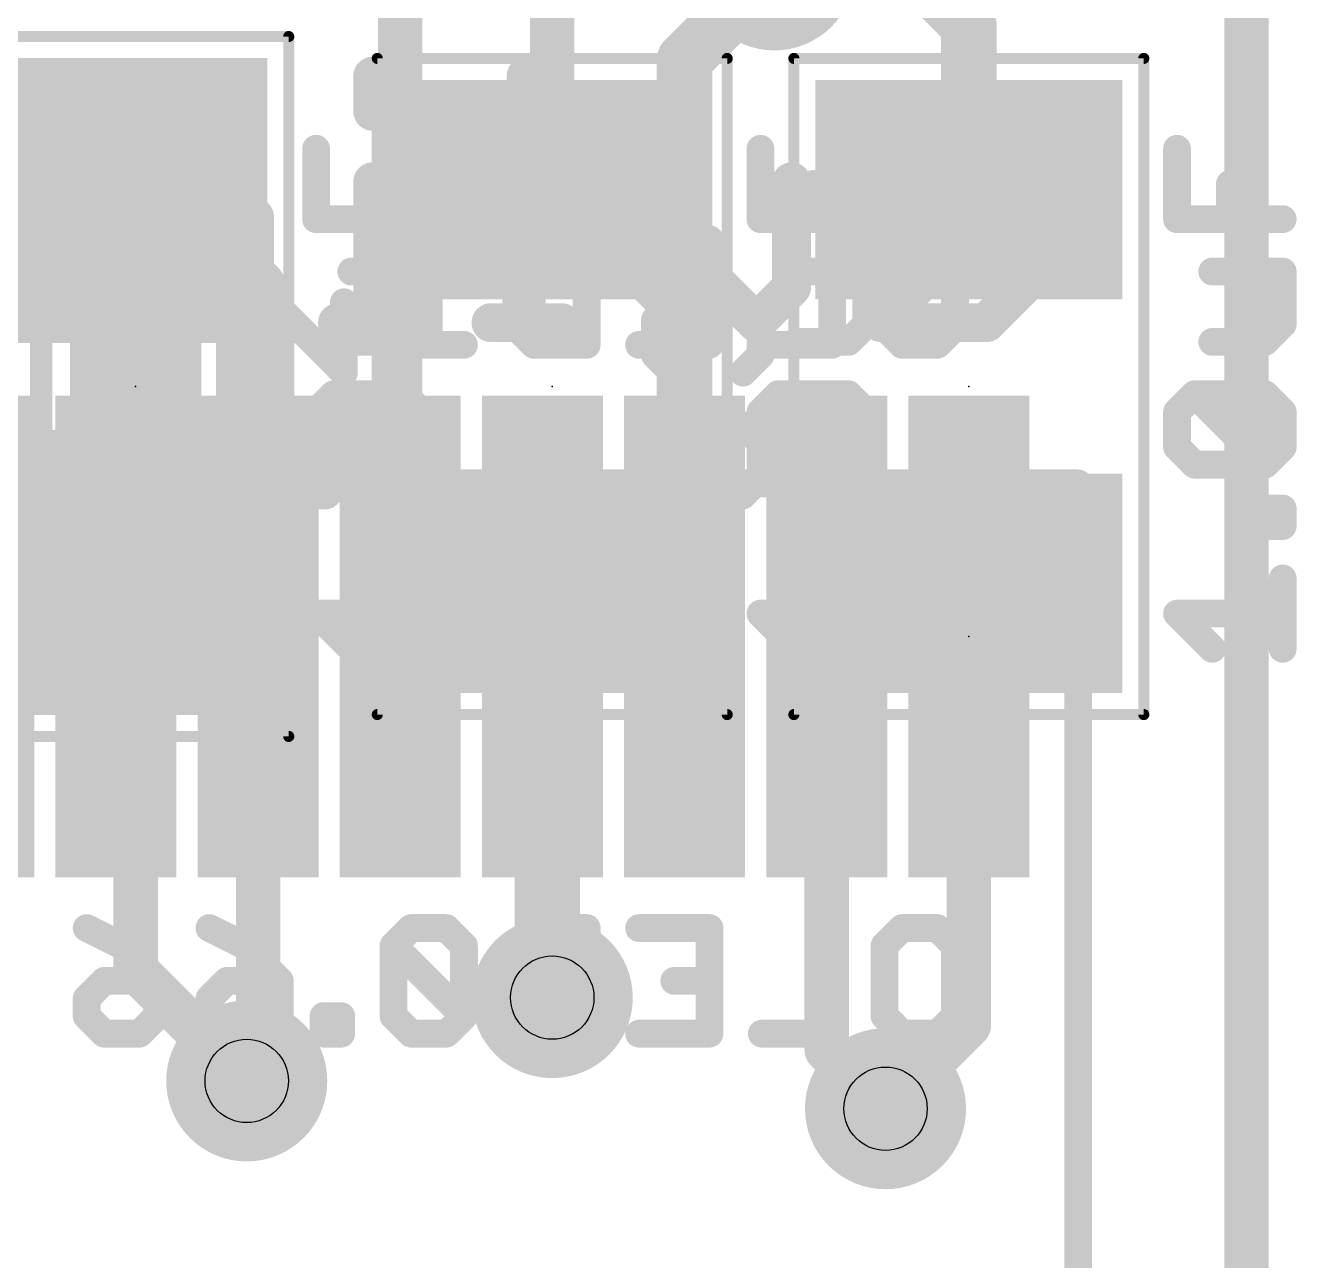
# Model space of a CAD drawing. Extents: x -38 to 69, y -31 to 38.
# Drawn here: x 14.74 to 20.55, y 4.26 to 9.91 of the extents above; entities that cross this region are included whole.
import ezdxf

# ---------------------------------------------------------------- set-up
doc = ezdxf.new("R2010")
doc.units = 0
for name, color, linetype in [('1', 12, 'CONTINUOUS'), ('16', 132, 'CONTINUOUS'), ('18', 110, 'CONTINUOUS'), ('20', 53, 'CONTINUOUS'), ('22', 40, 'CONTINUOUS'), ('23', 53, 'CONTINUOUS'), ('24', 53, 'CONTINUOUS'), ('25', 253, 'CONTINUOUS'), ('26', 253, 'CONTINUOUS'), ('27', 253, 'CONTINUOUS'), ('28', 253, 'CONTINUOUS'), ('29', 253, 'CONTINUOUS'), ('30', 253, 'CONTINUOUS'), ('31', 253, 'CONTINUOUS'), ('32', 253, 'CONTINUOUS'), ('35', 253, 'CONTINUOUS'), ('39', 12, 'CONTINUOUS'), ('44', 253, 'CONTINUOUS'), ('49', 253, 'CONTINUOUS'), ('51', 53, 'CONTINUOUS'), ('52', 253, 'CONTINUOUS')]:
    doc.layers.add(name, color=color, linetype=linetype)

# ---------------------------------------------------------------- blocks, each defined once
blk = doc.blocks.new('RECT')
blk.add_solid([(-0.5, -0.5), (0.5, -0.5), (-0.5, 0.5), (0.5, 0.5)])
blk = doc.blocks.new('ROUNDV')
at = {"const_width": 0.5}
blk.add_lwpolyline([(0, -0.25, 1), (0, 0.25, 1), (0, -0.25)], format="xyb", dxfattribs=at)

msp = doc.modelspace()

# ---------------------------------------------------------------- linework, layer by layer
at = {"layer": '1'}
for points, const_width in [([(20.32, 0), (20.32, 20.32)], 0.2032), ([(18.796, 10.16), (19.05, 9.906)], 0.254), ([(17.145, 9.155), (17.145, 10.033)], 0.2032), ([(19.05, 9.906), (19.05, 9.155)], 0.254), ([(19.05, 9.155), (19.05, 9.525)], 0.254), ([(15.24, 7.405), (15.24, 5.588)], 0.2032), ([(17.145, 7.355), (17.145, 5.461)], 0.254), ([(19.05, 7.355), (19.05, 5.334)], 0.2032), ([(15.24, 5.588), (15.748, 5.08)], 0.2032), ([(19.05, 5.334), (18.669, 4.953)], 0.2032)]:
    msp.add_lwpolyline(points, dxfattribs=dict(at, const_width=const_width))
for points, const_width in [([(19.1135, 9.906, 1), (18.9865, 9.906)], 0.127), ([(19.0051, 9.8611, 1), (19.0949, 9.9509)], 0.127), ([(19.1135, 9.525, 1), (18.9865, 9.525)], 0.127), ([(17.0942, 9.155, 1), (17.1958, 9.155)], 0.1016), ([(18.9865, 9.155, 1), (19.1135, 9.155)], 0.127), ([(18.9865, 9.155, 1), (19.1135, 9.155)], 0.127), ([(15.2908, 7.405, 1), (15.1892, 7.405)], 0.1016), ([(17.2085, 7.355, 1), (17.0815, 7.355)], 0.127), ([(19.1008, 7.355, 1), (18.9992, 7.355)], 0.1016), ([(15.2759, 5.6239, 1), (15.2041, 5.5521)], 0.1016), ([(15.1892, 5.588, 1), (15.2908, 5.588)], 0.1016), ([(17.0815, 5.461, 1), (17.2085, 5.461)], 0.127), ([(19.0859, 5.2981, 1), (19.0141, 5.3699)], 0.1016), ([(18.9992, 5.334, 1), (19.1008, 5.334)], 0.1016), ([(15.7121, 5.0441, 1), (15.7839, 5.1159)], 0.1016), ([(18.6331, 4.9889, 1), (18.7049, 4.9171)], 0.1016)]:
    msp.add_lwpolyline(points, format="xyb", dxfattribs=dict(at, const_width=const_width))
at = {"layer": '16'}
for points, const_width in [([(20.32, 0), (20.32, 20.32)], 0.2032), ([(18.161, 10.16), (17.75, 9.749)], 0.254), ([(16.45, 10.1), (16.45, 7.112)], 0.2032), ([(17.75, 9.749), (17.75, 7.112)], 0.254), ([(15.621, 8.89), (14.5, 8.89)], 0.254), ([(15.8, 8.711), (15.621, 8.89)], 0.254), ([(15.8, 7.112), (15.8, 8.711)], 0.254), ([(15.8, 5.132), (15.8, 7.112)], 0.2032), ([(17.1, 5.506), (17.1, 7.112)], 0.254), ([(18.4, 5.222), (18.4, 7.112)], 0.2032), ([(17.145, 5.461), (17.1, 5.506)], 0.254), ([(18.669, 4.953), (18.4, 5.222)], 0.2032), ([(15.748, 5.08), (15.8, 5.132)], 0.2032)]:
    msp.add_lwpolyline(points, dxfattribs=dict(at, const_width=const_width))
for points, const_width in [([(17.8135, 9.749, 1), (17.6865, 9.749)], 0.127), ([(17.7051, 9.7939, 1), (17.7949, 9.7041)], 0.127), ([(15.6659, 8.9349, 1), (15.5761, 8.8451)], 0.127), ([(15.621, 8.8265, 1), (15.621, 8.9535)], 0.127), ([(15.8635, 8.711, 1), (15.7365, 8.711)], 0.127), ([(15.7551, 8.6661, 1), (15.8449, 8.7559)], 0.127), ([(15.8508, 7.112, 1), (15.7492, 7.112)], 0.1016), ([(17.1635, 7.112, 1), (17.0365, 7.112)], 0.127), ([(18.4508, 7.112, 1), (18.3492, 7.112)], 0.1016), ([(15.7365, 7.112, 1), (15.8635, 7.112)], 0.127), ([(16.3992, 7.112, 1), (16.5008, 7.112)], 0.1016), ([(17.6865, 7.112, 1), (17.8135, 7.112)], 0.127), ([(17.1449, 5.5509, 1), (17.0551, 5.4611)], 0.127), ([(17.0365, 5.506, 1), (17.1635, 5.506)], 0.127), ([(17.1001, 5.4161, 1), (17.1899, 5.5059)], 0.127), ([(18.4359, 5.2579, 1), (18.3641, 5.1861)], 0.1016), ([(15.8359, 5.0961, 1), (15.7641, 5.1679)], 0.1016), ([(18.3492, 5.222, 1), (18.4508, 5.222)], 0.1016), ([(15.7492, 5.132, 1), (15.8508, 5.132)], 0.1016), ([(15.7121, 5.1159, 1), (15.7839, 5.0441)], 0.1016), ([(18.6331, 4.9171, 1), (18.7049, 4.9889)], 0.1016)]:
    msp.add_lwpolyline(points, format="xyb", dxfattribs=dict(at, const_width=const_width))
at = {"layer": '20', "const_width": 0.2032}
msp.add_lwpolyline([(20.32, 0), (20.32, 20.32)], dxfattribs=at)
at = {"layer": '22', "const_width": 0.0889}
for points in [[(16.3685, 9.6741, 1), (16.2796, 9.6741)], [(17.0702, 9.6741, 1), (16.9813, 9.6741)], [(18.8086, 9.5576, 1), (18.8086, 9.4687)], [(18.84, 9.4817, 1), (18.7772, 9.5446)], [(19.1621, 9.5446, 1), (19.0992, 9.4817)], [(19.1306, 9.4687, 1), (19.1306, 9.5576)], [(16.2796, 9.5131, 1), (16.3685, 9.5131)], [(16.9813, 9.5131, 1), (17.0702, 9.5131)], [(18.6921, 9.3521, 1), (18.6032, 9.3521)], [(18.6162, 9.3835, 1), (18.679, 9.3207)], [(19.3361, 9.3521, 1), (19.2472, 9.3521)], [(19.2602, 9.3207, 1), (19.3231, 9.3835)], [(15.1394, 9.2356, 1), (15.1394, 9.1467)], [(15.6539, 9.2225, 1), (15.591, 9.1597)], [(15.6224, 9.1467, 1), (15.6224, 9.2356)], [(16.3685, 9.1911, 1), (16.2796, 9.1911)], [(16.3241, 9.2356, 1), (16.3241, 9.1467)], [(16.4851, 9.1467, 1), (16.4851, 9.2356)], [(17.0257, 9.2356, 1), (17.0257, 9.1467)], [(17.0702, 9.1911, 1), (16.9813, 9.1911)], [(17.1867, 9.1467, 1), (17.1867, 9.2356)], [(17.6396, 9.1911, 1), (17.5507, 9.1911)], [(18.2836, 9.1911, 1), (18.1947, 9.1911)], [(15.8279, 9.0301, 1), (15.739, 9.0301)], [(15.752, 8.9987, 1), (15.8149, 9.0615)], [(19.001, 8.8377, 1), (18.9382, 8.9005)], [(15.8149, 8.6767, 1), (15.752, 8.7395)], [(17.6266, 8.7395, 1), (17.5637, 8.6767)], [(17.9486, 8.7395, 1), (17.8857, 8.6767)], [(17.9486, 8.6767, 1), (17.8857, 8.7395)], [(18.2706, 8.6767, 1), (18.2077, 8.7395)], [(18.679, 8.7395, 1), (18.6162, 8.6767)], [(19.3231, 8.6767, 1), (19.2602, 8.7395)], [(15.739, 8.7081, 1), (15.8279, 8.7081)], [(17.5507, 8.7081, 1), (17.6396, 8.7081)], [(18.1947, 8.7081, 1), (18.2836, 8.7081)], [(18.6032, 8.7081, 1), (18.6921, 8.7081)], [(19.2472, 8.7081, 1), (19.3361, 8.7081)], [(15.1394, 8.5915, 1), (15.1394, 8.5027)], [(15.591, 8.5785, 1), (15.6539, 8.5157)], [(15.6224, 8.5027, 1), (15.6224, 8.5915)], [(16.1631, 8.5915, 1), (16.1631, 8.5027)], [(16.4851, 8.5027, 1), (16.4851, 8.5915)], [(16.8647, 8.5915, 1), (16.8647, 8.5027)], [(17.1867, 8.5027, 1), (17.1867, 8.5915)], [(17.7247, 8.5785, 1), (17.7876, 8.5157)], [(17.7247, 8.5157, 1), (17.7876, 8.5785)], [(18.0467, 8.5785, 1), (18.1096, 8.5157)], [(18.0467, 8.5157, 1), (18.1096, 8.5785)], [(18.6162, 8.5785, 1), (18.679, 8.5157)], [(18.8086, 8.5915, 1), (18.8086, 8.5027)], [(18.7772, 8.5157, 1), (18.84, 8.5785)], [(19.0992, 8.5785, 1), (19.1621, 8.5157)], [(19.1306, 8.5027, 1), (19.1306, 8.5915)], [(16.2796, 8.5471, 1), (16.3685, 8.5471)], [(16.9813, 8.5471, 1), (17.0702, 8.5471)]]:
    msp.add_lwpolyline(points, format="xyb", dxfattribs=at)
at = {"layer": '22', "const_width": 0.1778}
for points in [[(16.3241, 9.6741), (16.3241, 9.5131)], [(17.0257, 9.6741), (17.0257, 9.5131)], [(18.8086, 9.5131), (18.6476, 9.3521)], [(19.1306, 9.5131), (18.8086, 9.5131)], [(19.2916, 9.3521), (19.1306, 9.5131)], [(18.6476, 9.3521), (18.6476, 8.7081)], [(19.2916, 8.7081), (19.2916, 9.3521)], [(15.1394, 9.1911), (15.6224, 9.1911)], [(15.6224, 9.1911), (15.7834, 9.0301)], [(16.4851, 9.1911), (16.3241, 9.1911)], [(16.3241, 9.1911), (16.3241, 8.5471)], [(17.1867, 9.1911), (17.0257, 9.1911)], [(17.0257, 9.1911), (17.0257, 8.5471)], [(17.5952, 8.7081), (17.5952, 9.1911)], [(18.2392, 9.1911), (18.2392, 8.7081)], [(15.7834, 9.0301), (15.7834, 8.7081)], [(18.9696, 8.8691), (18.6476, 8.5471)], [(15.7834, 8.7081), (15.6224, 8.5471)], [(17.7562, 8.5471), (17.5952, 8.7081)], [(17.9172, 8.7081), (17.7562, 8.5471)], [(18.0782, 8.5471), (17.9172, 8.7081)], [(18.2392, 8.7081), (18.0782, 8.5471)], [(18.6476, 8.7081), (18.8086, 8.5471)], [(19.1306, 8.5471), (19.2916, 8.7081)], [(15.6224, 8.5471), (15.1394, 8.5471)], [(16.4851, 8.5471), (16.1631, 8.5471)], [(17.1867, 8.5471), (16.8647, 8.5471)], [(18.8086, 8.5471), (19.1306, 8.5471)]]:
    msp.add_lwpolyline(points, dxfattribs=at)
at = {"layer": '23'}
for p in [(15.24, 8.255), (17.145, 8.255), (19.05, 8.255)]:
    msp.add_point(p, dxfattribs=at)
at = {"layer": '24'}
msp.add_point((19.05, 7.112), dxfattribs=at)
at = {"layer": '25', "const_width": 0.127}
for points in [[(15.79, 8.6405), (15.7095, 8.56)], [(15.8705, 8.6405), (15.79, 8.6405)], [(16.1925, 8.3185), (15.8705, 8.6405)], [(16.1925, 8.6405), (16.1925, 8.3185)], [(17.6145, 8.56), (17.695, 8.6405)], [(17.695, 8.6405), (17.7755, 8.6405)], [(17.7755, 8.6405), (17.856, 8.56)], [(17.856, 8.56), (17.9365, 8.6405)], [(17.9365, 8.6405), (18.017, 8.6405)], [(18.017, 8.6405), (18.0975, 8.56)], [(15.7095, 8.56), (15.7095, 8.399)], [(17.6145, 8.399), (17.6145, 8.56)], [(17.856, 8.56), (17.856, 8.4795)], [(18.0975, 8.56), (18.0975, 8.399)], [(15.7095, 8.399), (15.79, 8.3185)], [(17.695, 8.3185), (17.6145, 8.399)], [(18.0975, 8.399), (18.017, 8.3185)], [(15.79, 8.0792), (15.7095, 7.9987)], [(16.1925, 7.9987), (16.112, 8.0792)], [(17.695, 8.0792), (17.6145, 7.9987)], [(18.0975, 7.9987), (18.017, 8.0792)], [(15.7095, 7.9987), (15.7095, 7.8377)], [(16.1925, 7.8377), (16.1925, 7.9987)], [(17.6145, 7.9987), (17.6145, 7.8377)], [(18.0975, 7.8377), (18.0975, 7.9987)], [(15.7095, 7.8377), (15.79, 7.7572)], [(16.112, 7.7572), (16.1925, 7.8377)], [(17.6145, 7.8377), (17.695, 7.7572)], [(18.017, 7.7572), (18.0975, 7.8377)], [(15.79, 7.7572), (16.112, 7.7572)], [(17.695, 7.7572), (18.017, 7.7572)]]:
    msp.add_lwpolyline(points, dxfattribs=at)
at = {"layer": '25', "const_width": 0.0635}
for points in [[(15.79, 8.6723, 1), (15.79, 8.6088)], [(15.8124, 8.6181, 1), (15.7675, 8.663)], [(15.8929, 8.663, 1), (15.848, 8.6181)], [(15.8705, 8.6088, 1), (15.8705, 8.6723)], [(16.2242, 8.6405, 1), (16.1608, 8.6405)], [(17.695, 8.6723, 1), (17.695, 8.6088)], [(17.7174, 8.6181, 1), (17.6725, 8.663)], [(17.7979, 8.663, 1), (17.753, 8.6181)], [(17.7755, 8.6088, 1), (17.7755, 8.6723)], [(17.9365, 8.6723, 1), (17.9365, 8.6088)], [(17.9589, 8.6181, 1), (17.914, 8.663)], [(18.0395, 8.663, 1), (17.9945, 8.6181)], [(18.017, 8.6088, 1), (18.017, 8.6723)], [(15.7412, 8.56, 1), (15.6777, 8.56)], [(15.687, 8.5825, 1), (15.7319, 8.5376)], [(17.6462, 8.56, 1), (17.5827, 8.56)], [(17.592, 8.5825, 1), (17.6369, 8.5376)], [(17.8877, 8.56, 1), (17.8242, 8.56)], [(17.8335, 8.5825, 1), (17.8784, 8.5376)], [(17.8335, 8.5376, 1), (17.8784, 8.5825)], [(18.1292, 8.56, 1), (18.0658, 8.56)], [(18.075, 8.5376, 1), (18.12, 8.5825)], [(17.8242, 8.4795, 1), (17.8877, 8.4795)], [(15.7319, 8.4215, 1), (15.687, 8.3765)], [(15.6777, 8.399, 1), (15.7412, 8.399)], [(17.6369, 8.4215, 1), (17.592, 8.3765)], [(17.5827, 8.399, 1), (17.6462, 8.399)], [(18.0658, 8.399, 1), (18.1292, 8.399)], [(18.12, 8.3765, 1), (18.075, 8.4215)], [(15.7675, 8.296, 1), (15.8124, 8.341)], [(16.17, 8.296, 1), (16.215, 8.341)], [(17.6725, 8.296, 1), (17.7174, 8.341)], [(17.9945, 8.341, 1), (18.0395, 8.296)], [(16.1608, 8.3185, 1), (16.2242, 8.3185)], [(15.8124, 8.0567, 1), (15.7675, 8.1016)], [(16.1345, 8.1016, 1), (16.0895, 8.0567)], [(17.7174, 8.0567, 1), (17.6725, 8.1016)], [(18.0395, 8.1016, 1), (17.9945, 8.0567)], [(15.7412, 7.9987, 1), (15.6777, 7.9987)], [(15.687, 8.0211, 1), (15.7319, 7.9762)], [(16.2242, 7.9987, 1), (16.1608, 7.9987)], [(16.17, 7.9762, 1), (16.215, 8.0211)], [(17.6462, 7.9987, 1), (17.5827, 7.9987)], [(17.592, 8.0211, 1), (17.6369, 7.9762)], [(18.1292, 7.9987, 1), (18.0658, 7.9987)], [(18.075, 7.9762, 1), (18.12, 8.0211)], [(15.7319, 7.8601, 1), (15.687, 7.8152)], [(15.6777, 7.8377, 1), (15.7412, 7.8377)], [(16.1608, 7.8377, 1), (16.2242, 7.8377)], [(16.215, 7.8152, 1), (16.17, 7.8601)], [(17.5827, 7.8377, 1), (17.6462, 7.8377)], [(17.6369, 7.8601, 1), (17.592, 7.8152)], [(18.0658, 7.8377, 1), (18.1292, 7.8377)], [(18.12, 7.8152, 1), (18.075, 7.8601)], [(15.79, 7.7889, 1), (15.79, 7.7254)], [(15.7675, 7.7347, 1), (15.8124, 7.7796)], [(16.0895, 7.7796, 1), (16.1345, 7.7347)], [(16.112, 7.7254, 1), (16.112, 7.7889)], [(17.695, 7.7889, 1), (17.695, 7.7254)], [(17.6725, 7.7347, 1), (17.7174, 7.7796)], [(17.9945, 7.7796, 1), (18.0395, 7.7347)], [(18.017, 7.7254, 1), (18.017, 7.7889)]]:
    msp.add_lwpolyline(points, format="xyb", dxfattribs=at)
at = {"layer": '26', "const_width": 0.127}
for points in [[(16.7413, 8.7675), (16.5803, 8.9285)], [(16.5803, 8.9285), (16.5803, 8.4455)], [(16.9806, 8.848), (17.0611, 8.9285)], [(17.0611, 8.9285), (17.3026, 8.9285)], [(17.3026, 8.9285), (17.3026, 8.4455)], [(17.5419, 8.9285), (17.8639, 8.9285)], [(17.8639, 8.9285), (17.8639, 8.4455)], [(18.4252, 8.9285), (18.4252, 8.4455)], [(18.6645, 8.848), (18.745, 8.9285)], [(18.745, 8.9285), (18.906, 8.9285)], [(18.906, 8.9285), (18.9865, 8.848)], [(16.9806, 8.526), (16.9806, 8.848)], [(18.6645, 8.526), (18.6645, 8.848)], [(18.9865, 8.848), (18.9865, 8.526)], [(17.8639, 8.687), (17.7029, 8.687)], [(17.0611, 8.4455), (16.9806, 8.526)], [(18.745, 8.4455), (18.6645, 8.526)], [(18.9865, 8.526), (18.906, 8.4455)], [(16.7413, 8.4455), (16.4193, 8.4455)], [(17.3026, 8.4455), (17.0611, 8.4455)], [(17.8639, 8.4455), (17.5419, 8.4455)], [(18.4252, 8.4455), (18.1032, 8.4455)], [(18.906, 8.4455), (18.745, 8.4455)]]:
    msp.add_lwpolyline(points, dxfattribs=at)
at = {"layer": '26', "const_width": 0.0635}
for points in [[(16.6027, 8.951, 1), (16.5578, 8.9061)], [(16.612, 8.9285, 1), (16.5485, 8.9285)], [(17.0611, 8.9603, 1), (17.0611, 8.8968)], [(17.0835, 8.9061, 1), (17.0386, 8.951)], [(17.3343, 8.9285, 1), (17.2708, 8.9285)], [(17.3026, 8.8968, 1), (17.3026, 8.9603)], [(17.5419, 8.9603, 1), (17.5419, 8.8968)], [(17.8956, 8.9285, 1), (17.8321, 8.9285)], [(17.8639, 8.8968, 1), (17.8639, 8.9603)], [(18.4569, 8.9285, 1), (18.3934, 8.9285)], [(18.745, 8.9603, 1), (18.745, 8.8968)], [(18.7674, 8.9061, 1), (18.7225, 8.951)], [(18.9285, 8.951, 1), (18.8835, 8.9061)], [(18.906, 8.8968, 1), (18.906, 8.9603)], [(17.0123, 8.848, 1), (16.9488, 8.848)], [(16.9581, 8.8705, 1), (17.003, 8.8256)], [(18.6962, 8.848, 1), (18.6327, 8.848)], [(18.642, 8.8705, 1), (18.6869, 8.8256)], [(19.0182, 8.848, 1), (18.9548, 8.848)], [(18.964, 8.8256, 1), (19.009, 8.8705)], [(16.7188, 8.7451, 1), (16.7637, 8.79)], [(17.7029, 8.7188, 1), (17.7029, 8.6553)], [(17.8639, 8.6553, 1), (17.8639, 8.7188)], [(17.003, 8.5485, 1), (16.9581, 8.5035)], [(16.9488, 8.526, 1), (17.0123, 8.526)], [(18.6869, 8.5485, 1), (18.642, 8.5035)], [(18.6327, 8.526, 1), (18.6962, 8.526)], [(18.9548, 8.526, 1), (19.0182, 8.526)], [(19.009, 8.5035, 1), (18.964, 8.5485)], [(16.4193, 8.4773, 1), (16.4193, 8.4138)], [(16.7413, 8.4138, 1), (16.7413, 8.4773)], [(17.0611, 8.4773, 1), (17.0611, 8.4138)], [(17.0386, 8.423, 1), (17.0835, 8.468)], [(17.3026, 8.4138, 1), (17.3026, 8.4773)], [(17.5419, 8.4773, 1), (17.5419, 8.4138)], [(17.8639, 8.4138, 1), (17.8639, 8.4773)], [(18.1032, 8.4773, 1), (18.1032, 8.4138)], [(18.4252, 8.4138, 1), (18.4252, 8.4773)], [(18.745, 8.4773, 1), (18.745, 8.4138)], [(18.7225, 8.423, 1), (18.7674, 8.468)], [(18.8835, 8.468, 1), (18.9285, 8.423)], [(18.906, 8.4138, 1), (18.906, 8.4773)], [(16.5485, 8.4455, 1), (16.612, 8.4455)], [(17.2708, 8.4455, 1), (17.3343, 8.4455)], [(17.8321, 8.4455, 1), (17.8956, 8.4455)], [(18.3934, 8.4455, 1), (18.4569, 8.4455)]]:
    msp.add_lwpolyline(points, format="xyb", dxfattribs=at)
at = {"layer": '27', "const_width": 0.0635}
for points in [[(16.0968, 9.3421, 1), (16.0333, 9.3421)], [(18.1288, 9.3421, 1), (18.0653, 9.3421)], [(20.0338, 9.3421, 1), (19.9703, 9.3421)], [(16.3383, 9.1811, 1), (16.2748, 9.1811)], [(18.3703, 9.1811, 1), (18.3068, 9.1811)], [(20.2753, 9.1811, 1), (20.2118, 9.1811)], [(16.0651, 9.0519, 1), (16.0651, 8.9884)], [(16.5481, 8.9884, 1), (16.5481, 9.0519)], [(18.0971, 9.0519, 1), (18.0971, 8.9884)], [(18.5801, 8.9884, 1), (18.5801, 9.0519)], [(20.0021, 9.0519, 1), (20.0021, 8.9884)], [(20.4851, 8.9884, 1), (20.4851, 9.0519)], [(16.0333, 9.0201, 1), (16.0968, 9.0201)], [(16.2748, 9.0201, 1), (16.3383, 9.0201)], [(18.0653, 9.0201, 1), (18.1288, 9.0201)], [(18.3068, 9.0201, 1), (18.3703, 9.0201)], [(19.9703, 9.0201, 1), (20.0338, 9.0201)], [(20.2118, 9.0201, 1), (20.2753, 9.0201)], [(16.2261, 8.8126, 1), (16.2261, 8.7491)], [(16.5799, 8.7808, 1), (16.5164, 8.7808)], [(16.5481, 8.7491, 1), (16.5481, 8.8126)], [(18.2581, 8.8126, 1), (18.2581, 8.7491)], [(18.6119, 8.7808, 1), (18.5484, 8.7808)], [(18.5801, 8.7491, 1), (18.5801, 8.8126)], [(20.1631, 8.8126, 1), (20.1631, 8.7491)], [(20.5169, 8.7808, 1), (20.4534, 8.7808)], [(20.4851, 8.7491, 1), (20.4851, 8.8126)], [(16.5706, 8.5169, 1), (16.5256, 8.5618)], [(18.6026, 8.5169, 1), (18.5576, 8.5618)], [(20.5076, 8.5169, 1), (20.4626, 8.5618)], [(16.5164, 8.5393, 1), (16.5799, 8.5393)], [(18.5484, 8.5393, 1), (18.6119, 8.5393)], [(20.4534, 8.5393, 1), (20.5169, 8.5393)], [(16.2261, 8.4906, 1), (16.2261, 8.4271)], [(16.4451, 8.4813, 1), (16.4901, 8.4364)], [(16.4676, 8.4271, 1), (16.4676, 8.4906)], [(18.2581, 8.4906, 1), (18.2581, 8.4271)], [(18.4771, 8.4813, 1), (18.5221, 8.4364)], [(18.4996, 8.4271, 1), (18.4996, 8.4906)], [(20.1631, 8.4906, 1), (20.1631, 8.4271)], [(20.3821, 8.4813, 1), (20.4271, 8.4364)], [(20.4046, 8.4271, 1), (20.4046, 8.4906)], [(16.1456, 8.2513, 1), (16.1456, 8.1878)], [(16.168, 8.242, 1), (16.1231, 8.1971)], [(16.168, 8.1971, 1), (16.1231, 8.242)], [(16.4901, 8.242, 1), (16.4451, 8.1971)], [(16.4676, 8.1878, 1), (16.4676, 8.2513)], [(18.1776, 8.2513, 1), (18.1776, 8.1878)], [(18.2, 8.242, 1), (18.1551, 8.1971)], [(18.2, 8.1971, 1), (18.1551, 8.242)], [(18.5221, 8.242, 1), (18.4771, 8.1971)], [(18.4996, 8.1878, 1), (18.4996, 8.2513)], [(20.0826, 8.2513, 1), (20.0826, 8.1878)], [(20.105, 8.242, 1), (20.0601, 8.1971)], [(20.105, 8.1971, 1), (20.0601, 8.242)], [(20.4271, 8.242, 1), (20.3821, 8.1971)], [(20.4046, 8.1878, 1), (20.4046, 8.2513)], [(16.0968, 8.139, 1), (16.0333, 8.139)], [(16.5799, 8.139, 1), (16.5164, 8.139)], [(18.1288, 8.139, 1), (18.0653, 8.139)], [(18.6119, 8.139, 1), (18.5484, 8.139)], [(20.0338, 8.139, 1), (19.9703, 8.139)], [(20.5169, 8.139, 1), (20.4534, 8.139)], [(16.0426, 8.1615, 1), (16.0875, 8.1166)], [(16.5256, 8.1166, 1), (16.5706, 8.1615)], [(18.0746, 8.1615, 1), (18.1195, 8.1166)], [(18.5576, 8.1166, 1), (18.6026, 8.1615)], [(19.9796, 8.1615, 1), (20.0245, 8.1166)], [(20.4626, 8.1166, 1), (20.5076, 8.1615)], [(16.0875, 8.0005, 1), (16.0426, 7.9556)], [(16.5706, 7.9556, 1), (16.5256, 8.0005)], [(18.1195, 8.0005, 1), (18.0746, 7.9556)], [(18.6026, 7.9556, 1), (18.5576, 8.0005)], [(20.0245, 8.0005, 1), (19.9796, 7.9556)], [(20.5076, 7.9556, 1), (20.4626, 8.0005)], [(16.0333, 7.978, 1), (16.0968, 7.978)], [(16.5164, 7.978, 1), (16.5799, 7.978)], [(18.0653, 7.978, 1), (18.1288, 7.978)], [(18.5484, 7.978, 1), (18.6119, 7.978)], [(19.9703, 7.978, 1), (20.0338, 7.978)], [(20.4534, 7.978, 1), (20.5169, 7.978)], [(16.1456, 7.9293, 1), (16.1456, 7.8658)], [(16.1231, 7.8751, 1), (16.168, 7.92)], [(16.4451, 7.92, 1), (16.4901, 7.8751)], [(16.4451, 7.8751, 1), (16.4901, 7.92)], [(16.4676, 7.8658, 1), (16.4676, 7.9293)], [(18.1776, 7.9293, 1), (18.1776, 7.8658)], [(18.1551, 7.8751, 1), (18.2, 7.92)], [(18.4771, 7.92, 1), (18.5221, 7.8751)], [(18.4771, 7.8751, 1), (18.5221, 7.92)], [(18.4996, 7.8658, 1), (18.4996, 7.9293)], [(20.0826, 7.9293, 1), (20.0826, 7.8658)], [(20.0601, 7.8751, 1), (20.105, 7.92)], [(20.3821, 7.92, 1), (20.4271, 7.8751)], [(20.3821, 7.8751, 1), (20.4271, 7.92)], [(20.4046, 7.8658, 1), (20.4046, 7.9293)], [(16.4676, 7.7291, 1), (16.4676, 7.6656)], [(16.4993, 7.6974, 1), (16.4359, 7.6974)], [(16.5799, 7.6974, 1), (16.5164, 7.6974)], [(16.5481, 7.6656, 1), (16.5481, 7.7291)], [(18.4996, 7.7291, 1), (18.4996, 7.6656)], [(18.5313, 7.6974, 1), (18.4679, 7.6974)], [(18.6119, 7.6974, 1), (18.5484, 7.6974)], [(18.5801, 7.6656, 1), (18.5801, 7.7291)], [(20.4046, 7.7291, 1), (20.4046, 7.6656)], [(20.4364, 7.6974, 1), (20.3729, 7.6974)], [(20.5169, 7.6974, 1), (20.4534, 7.6974)], [(20.4851, 7.6656, 1), (20.4851, 7.7291)], [(16.4676, 7.6486, 1), (16.4676, 7.5851)], [(16.5481, 7.5851, 1), (16.5481, 7.6486)], [(18.4996, 7.6486, 1), (18.4996, 7.5851)], [(18.5801, 7.5851, 1), (18.5801, 7.6486)], [(20.4046, 7.6486, 1), (20.4046, 7.5851)], [(20.4851, 7.5851, 1), (20.4851, 7.6486)], [(16.4359, 7.6169, 1), (16.4993, 7.6169)], [(16.5164, 7.6169, 1), (16.5799, 7.6169)], [(18.4679, 7.6169, 1), (18.5313, 7.6169)], [(18.5484, 7.6169, 1), (18.6119, 7.6169)], [(20.3729, 7.6169, 1), (20.4364, 7.6169)], [(20.4534, 7.6169, 1), (20.5169, 7.6169)], [(16.5799, 7.3776, 1), (16.5164, 7.3776)], [(18.6119, 7.3776, 1), (18.5484, 7.3776)], [(20.5169, 7.3776, 1), (20.4534, 7.3776)], [(16.0651, 7.2483, 1), (16.0651, 7.1848)], [(16.0875, 7.239, 1), (16.0426, 7.1941)], [(16.5481, 7.1848, 1), (16.5481, 7.2483)], [(18.0971, 7.2483, 1), (18.0971, 7.1848)], [(18.1195, 7.239, 1), (18.0746, 7.1941)], [(18.5801, 7.1848, 1), (18.5801, 7.2483)], [(20.0021, 7.2483, 1), (20.0021, 7.1848)], [(20.0245, 7.239, 1), (19.9796, 7.1941)], [(20.4851, 7.1848, 1), (20.4851, 7.2483)], [(16.2036, 7.0331, 1), (16.2485, 7.078)], [(18.2356, 7.0331, 1), (18.2805, 7.078)], [(20.1406, 7.0331, 1), (20.1855, 7.078)], [(16.5164, 7.0556, 1), (16.5799, 7.0556)], [(18.5484, 7.0556, 1), (18.6119, 7.0556)], [(20.4534, 7.0556, 1), (20.5169, 7.0556)]]:
    msp.add_lwpolyline(points, format="xyb", dxfattribs=at)
at = {"layer": '27', "const_width": 0.127}
for points in [[(16.0651, 9.0201), (16.0651, 9.3421)], [(18.0971, 9.0201), (18.0971, 9.3421)], [(20.0021, 9.0201), (20.0021, 9.3421)], [(16.3066, 9.0201), (16.3066, 9.1811)], [(18.3386, 9.0201), (18.3386, 9.1811)], [(20.2436, 9.0201), (20.2436, 9.1811)], [(16.5481, 9.0201), (16.0651, 9.0201)], [(18.5801, 9.0201), (18.0971, 9.0201)], [(20.4851, 9.0201), (20.0021, 9.0201)], [(16.5481, 8.7808), (16.2261, 8.7808)], [(16.5481, 8.5393), (16.5481, 8.7808)], [(18.5801, 8.7808), (18.2581, 8.7808)], [(18.5801, 8.5393), (18.5801, 8.7808)], [(20.4851, 8.7808), (20.1631, 8.7808)], [(20.4851, 8.5393), (20.4851, 8.7808)], [(16.4676, 8.4588), (16.5481, 8.5393)], [(18.4996, 8.4588), (18.5801, 8.5393)], [(20.4046, 8.4588), (20.4851, 8.5393)], [(16.2261, 8.4588), (16.4676, 8.4588)], [(18.2581, 8.4588), (18.4996, 8.4588)], [(20.1631, 8.4588), (20.4046, 8.4588)], [(16.0651, 8.139), (16.1456, 8.2195)], [(16.1456, 8.2195), (16.4676, 8.2195)], [(16.4676, 7.8975), (16.1456, 8.2195)], [(16.4676, 8.2195), (16.5481, 8.139)], [(18.0971, 8.139), (18.1776, 8.2195)], [(18.1776, 8.2195), (18.4996, 8.2195)], [(18.4996, 7.8975), (18.1776, 8.2195)], [(18.4996, 8.2195), (18.5801, 8.139)], [(20.0021, 8.139), (20.0826, 8.2195)], [(20.0826, 8.2195), (20.4046, 8.2195)], [(20.4046, 7.8975), (20.0826, 8.2195)], [(20.4046, 8.2195), (20.4851, 8.139)], [(16.0651, 7.978), (16.0651, 8.139)], [(16.5481, 8.139), (16.5481, 7.978)], [(18.0971, 7.978), (18.0971, 8.139)], [(18.5801, 8.139), (18.5801, 7.978)], [(20.0021, 7.978), (20.0021, 8.139)], [(20.4851, 8.139), (20.4851, 7.978)], [(16.1456, 7.8975), (16.0651, 7.978)], [(16.5481, 7.978), (16.4676, 7.8975)], [(18.1776, 7.8975), (18.0971, 7.978)], [(18.5801, 7.978), (18.4996, 7.8975)], [(20.0826, 7.8975), (20.0021, 7.978)], [(20.4851, 7.978), (20.4046, 7.8975)], [(16.4676, 7.8975), (16.1456, 7.8975)], [(18.4996, 7.8975), (18.1776, 7.8975)], [(20.4046, 7.8975), (20.0826, 7.8975)], [(16.4676, 7.6169), (16.4676, 7.6974)], [(16.4676, 7.6974), (16.5481, 7.6974)], [(16.5481, 7.6974), (16.5481, 7.6169)], [(18.4996, 7.6169), (18.4996, 7.6974)], [(18.4996, 7.6974), (18.5801, 7.6974)], [(18.5801, 7.6974), (18.5801, 7.6169)], [(20.4046, 7.6169), (20.4046, 7.6974)], [(20.4046, 7.6974), (20.4851, 7.6974)], [(20.4851, 7.6974), (20.4851, 7.6169)], [(16.5481, 7.6169), (16.4676, 7.6169)], [(18.5801, 7.6169), (18.4996, 7.6169)], [(20.4851, 7.6169), (20.4046, 7.6169)], [(16.5481, 7.0556), (16.5481, 7.3776)], [(18.5801, 7.0556), (18.5801, 7.3776)], [(20.4851, 7.0556), (20.4851, 7.3776)], [(16.2261, 7.0556), (16.0651, 7.2166)], [(16.0651, 7.2166), (16.5481, 7.2166)], [(18.2581, 7.0556), (18.0971, 7.2166)], [(18.0971, 7.2166), (18.5801, 7.2166)], [(20.1631, 7.0556), (20.0021, 7.2166)], [(20.0021, 7.2166), (20.4851, 7.2166)]]:
    msp.add_lwpolyline(points, dxfattribs=at)
at = {"layer": '28', "const_width": 0.127}
for points in [[(15.016, 5.7789), (15.177, 5.6984)], [(15.5773, 5.7789), (15.7383, 5.6984)], [(16.4998, 5.7789), (16.4193, 5.6984)], [(16.6608, 5.7789), (16.4998, 5.7789)], [(16.7413, 5.6984), (16.6608, 5.7789)], [(16.9806, 5.6984), (17.0611, 5.7789)], [(17.0611, 5.7789), (17.3026, 5.7789)], [(17.3026, 5.7789), (17.3026, 5.2959)], [(17.5419, 5.7789), (17.8639, 5.7789)], [(17.8639, 5.7789), (17.8639, 5.2959)], [(18.4252, 5.7789), (18.4252, 5.2959)], [(18.6645, 5.6984), (18.745, 5.7789)], [(18.745, 5.7789), (18.906, 5.7789)], [(18.906, 5.7789), (18.9865, 5.6984)], [(15.177, 5.6984), (15.338, 5.5374)], [(15.7383, 5.6984), (15.8993, 5.5374)], [(16.4193, 5.6984), (16.4193, 5.3764)], [(16.7413, 5.3764), (16.4193, 5.6984)], [(16.7413, 5.3764), (16.7413, 5.6984)], [(16.9806, 5.3764), (16.9806, 5.6984)], [(18.6645, 5.3764), (18.6645, 5.6984)], [(18.9865, 5.6984), (18.9865, 5.3764)], [(15.016, 5.4569), (15.0965, 5.5374)], [(15.0965, 5.5374), (15.338, 5.5374)], [(15.338, 5.5374), (15.338, 5.3764)], [(15.5773, 5.4569), (15.6578, 5.5374)], [(15.6578, 5.5374), (15.8993, 5.5374)], [(15.8993, 5.5374), (15.8993, 5.3764)], [(17.8639, 5.5374), (17.7029, 5.5374)], [(15.016, 5.3764), (15.016, 5.4569)], [(15.5773, 5.3764), (15.5773, 5.4569)], [(15.0965, 5.2959), (15.016, 5.3764)], [(15.338, 5.3764), (15.2575, 5.2959)], [(15.6578, 5.2959), (15.5773, 5.3764)], [(15.8993, 5.3764), (15.8188, 5.2959)], [(16.18, 5.3764), (16.0995, 5.3764)], [(16.0995, 5.3764), (16.0995, 5.2959)], [(16.18, 5.2959), (16.18, 5.3764)], [(16.4193, 5.3764), (16.4998, 5.2959)], [(16.6608, 5.2959), (16.7413, 5.3764)], [(17.0611, 5.2959), (16.9806, 5.3764)], [(18.745, 5.2959), (18.6645, 5.3764)], [(18.9865, 5.3764), (18.906, 5.2959)], [(15.2575, 5.2959), (15.0965, 5.2959)], [(15.8188, 5.2959), (15.6578, 5.2959)], [(16.0995, 5.2959), (16.18, 5.2959)], [(16.4998, 5.2959), (16.6608, 5.2959)], [(17.3026, 5.2959), (17.0611, 5.2959)], [(17.8639, 5.2959), (17.5419, 5.2959)], [(18.4252, 5.2959), (18.1032, 5.2959)], [(18.906, 5.2959), (18.745, 5.2959)]]:
    msp.add_lwpolyline(points, dxfattribs=at)
at = {"layer": '28', "const_width": 0.0635}
for points in [[(15.0302, 5.8073, 1), (15.0018, 5.7505)], [(15.5915, 5.8073, 1), (15.5631, 5.7505)], [(16.4998, 5.8107, 1), (16.4998, 5.7472)], [(16.5222, 5.7565, 1), (16.4773, 5.8014)], [(16.6832, 5.8014, 1), (16.6383, 5.7565)], [(16.6608, 5.7472, 1), (16.6608, 5.8107)], [(17.0611, 5.8107, 1), (17.0611, 5.7472)], [(17.0835, 5.7565, 1), (17.0386, 5.8014)], [(17.3343, 5.7789, 1), (17.2708, 5.7789)], [(17.3026, 5.7472, 1), (17.3026, 5.8107)], [(17.5419, 5.8107, 1), (17.5419, 5.7472)], [(17.8956, 5.7789, 1), (17.8321, 5.7789)], [(17.8639, 5.7472, 1), (17.8639, 5.8107)], [(18.4569, 5.7789, 1), (18.3934, 5.7789)], [(18.745, 5.8107, 1), (18.745, 5.7472)], [(18.7674, 5.7565, 1), (18.7225, 5.8014)], [(18.9285, 5.8014, 1), (18.8835, 5.7565)], [(18.906, 5.7472, 1), (18.906, 5.8107)], [(15.1994, 5.7209, 1), (15.1545, 5.676)], [(15.1628, 5.67, 1), (15.1912, 5.7268)], [(15.7607, 5.7209, 1), (15.7158, 5.676)], [(15.7241, 5.67, 1), (15.7525, 5.7268)], [(16.451, 5.6984, 1), (16.3875, 5.6984)], [(16.4417, 5.7209, 1), (16.3968, 5.676)], [(16.773, 5.6984, 1), (16.7095, 5.6984)], [(17.0123, 5.6984, 1), (16.9488, 5.6984)], [(18.6962, 5.6984, 1), (18.6327, 5.6984)], [(19.0182, 5.6984, 1), (18.9548, 5.6984)], [(16.3968, 5.7209, 1), (16.4417, 5.676)], [(16.7188, 5.676, 1), (16.7637, 5.7209)], [(16.9581, 5.7209, 1), (17.003, 5.676)], [(18.642, 5.7209, 1), (18.6869, 5.676)], [(18.964, 5.676, 1), (19.009, 5.7209)], [(15.0965, 5.5692, 1), (15.0965, 5.5057)], [(15.1189, 5.515, 1), (15.074, 5.5599)], [(15.3697, 5.5374, 1), (15.3062, 5.5374)], [(15.3155, 5.515, 1), (15.3604, 5.5599)], [(15.338, 5.5057, 1), (15.338, 5.5692)], [(15.6578, 5.5692, 1), (15.6578, 5.5057)], [(15.6802, 5.515, 1), (15.6353, 5.5599)], [(15.9311, 5.5374, 1), (15.8675, 5.5374)], [(15.8768, 5.515, 1), (15.9218, 5.5599)], [(15.8993, 5.5057, 1), (15.8993, 5.5692)], [(17.7029, 5.5692, 1), (17.7029, 5.5057)], [(17.8639, 5.5057, 1), (17.8639, 5.5692)], [(15.0477, 5.4569, 1), (14.9842, 5.4569)], [(14.9935, 5.4794, 1), (15.0384, 5.4345)], [(15.609, 5.4569, 1), (15.5455, 5.4569)], [(15.5548, 5.4794, 1), (15.5997, 5.4345)], [(15.0384, 5.3989, 1), (14.9935, 5.3539)], [(14.9842, 5.3764, 1), (15.0477, 5.3764)], [(15.3062, 5.3764, 1), (15.3697, 5.3764)], [(15.3604, 5.3539, 1), (15.3155, 5.3989)], [(15.5997, 5.3989, 1), (15.5548, 5.3539)], [(15.5455, 5.3764, 1), (15.609, 5.3764)], [(15.8675, 5.3764, 1), (15.9311, 5.3764)], [(15.9218, 5.3539, 1), (15.8768, 5.3989)], [(16.1312, 5.3764, 1), (16.0677, 5.3764)], [(16.0995, 5.4082, 1), (16.0995, 5.3447)], [(16.2117, 5.3764, 1), (16.1482, 5.3764)], [(16.18, 5.3447, 1), (16.18, 5.4082)], [(16.4417, 5.3989, 1), (16.3968, 5.3539)], [(16.3875, 5.3764, 1), (16.451, 5.3764)], [(16.7095, 5.3764, 1), (16.773, 5.3764)], [(16.7637, 5.3539, 1), (16.7188, 5.3989)], [(16.7188, 5.3539, 1), (16.7637, 5.3989)], [(17.003, 5.3989, 1), (16.9581, 5.3539)], [(16.9488, 5.3764, 1), (17.0123, 5.3764)], [(18.6869, 5.3989, 1), (18.642, 5.3539)], [(18.6327, 5.3764, 1), (18.6962, 5.3764)], [(18.9548, 5.3764, 1), (19.0182, 5.3764)], [(19.009, 5.3539, 1), (18.964, 5.3989)], [(15.0965, 5.3277, 1), (15.0965, 5.2642)], [(15.074, 5.2734, 1), (15.1189, 5.3184)], [(15.235, 5.3184, 1), (15.2799, 5.2734)], [(15.2575, 5.2642, 1), (15.2575, 5.3277)], [(15.6578, 5.3277, 1), (15.6578, 5.2642)], [(15.6353, 5.2734, 1), (15.6802, 5.3184)], [(15.7963, 5.3184, 1), (15.8413, 5.2734)], [(15.8188, 5.2642, 1), (15.8188, 5.3277)], [(16.0995, 5.3277, 1), (16.0995, 5.2642)], [(16.18, 5.2642, 1), (16.18, 5.3277)], [(16.4998, 5.3277, 1), (16.4998, 5.2642)], [(16.4773, 5.2734, 1), (16.5222, 5.3184)], [(16.6383, 5.3184, 1), (16.6832, 5.2734)], [(16.6608, 5.2642, 1), (16.6608, 5.3277)], [(17.0611, 5.3277, 1), (17.0611, 5.2642)], [(17.0386, 5.2734, 1), (17.0835, 5.3184)], [(17.3026, 5.2642, 1), (17.3026, 5.3277)], [(17.5419, 5.3277, 1), (17.5419, 5.2642)], [(17.8639, 5.2642, 1), (17.8639, 5.3277)], [(18.1032, 5.3277, 1), (18.1032, 5.2642)], [(18.4252, 5.2642, 1), (18.4252, 5.3277)], [(18.745, 5.3277, 1), (18.745, 5.2642)], [(18.7225, 5.2734, 1), (18.7674, 5.3184)], [(18.8835, 5.3184, 1), (18.9285, 5.2734)], [(18.906, 5.2642, 1), (18.906, 5.3277)], [(16.0677, 5.2959, 1), (16.1312, 5.2959)], [(16.1482, 5.2959, 1), (16.2117, 5.2959)], [(17.2708, 5.2959, 1), (17.3343, 5.2959)], [(17.8321, 5.2959, 1), (17.8956, 5.2959)], [(18.3934, 5.2959, 1), (18.4569, 5.2959)]]:
    msp.add_lwpolyline(points, format="xyb", dxfattribs=at)
at = {"layer": '39', "const_width": 0.0508}
for points in [[(14.54, 9.855), (15.94, 9.855)], [(15.94, 9.855), (15.94, 6.655)], [(16.345, 6.755), (16.345, 9.755)], [(16.345, 9.755), (17.945, 9.755)], [(17.945, 9.755), (17.945, 6.755)], [(18.25, 6.755), (18.25, 9.755)], [(18.25, 9.755), (19.85, 9.755)], [(19.85, 9.755), (19.85, 6.755)], [(17.945, 6.755), (16.345, 6.755)], [(19.85, 6.755), (18.25, 6.755)], [(15.94, 6.655), (14.54, 6.655)]]:
    msp.add_lwpolyline(points, dxfattribs=at)
at = {"layer": '39', "const_width": 0.0254}
for points in [[(15.9527, 9.855, 1), (15.9273, 9.855)], [(15.94, 9.8423, 1), (15.94, 9.8677)], [(16.3577, 9.755, 1), (16.3323, 9.755)], [(16.345, 9.7677, 1), (16.345, 9.7423)], [(17.9577, 9.755, 1), (17.9323, 9.755)], [(17.945, 9.7423, 1), (17.945, 9.7677)], [(18.2627, 9.755, 1), (18.2373, 9.755)], [(18.25, 9.7677, 1), (18.25, 9.7423)], [(19.8627, 9.755, 1), (19.8373, 9.755)], [(19.85, 9.7423, 1), (19.85, 9.7677)], [(16.345, 6.7677, 1), (16.345, 6.7423)], [(16.3323, 6.755, 1), (16.3577, 6.755)], [(17.9323, 6.755, 1), (17.9577, 6.755)], [(17.945, 6.7423, 1), (17.945, 6.7677)], [(18.25, 6.7677, 1), (18.25, 6.7423)], [(18.2373, 6.755, 1), (18.2627, 6.755)], [(19.8373, 6.755, 1), (19.8627, 6.755)], [(19.85, 6.7423, 1), (19.85, 6.7677)], [(15.9273, 6.655, 1), (15.9527, 6.655)], [(15.94, 6.6423, 1), (15.94, 6.6677)]]:
    msp.add_lwpolyline(points, format="xyb", dxfattribs=at)
at = {"layer": '44'}
for centre in [(17.145, 5.461), (15.748, 5.08), (18.669, 4.953)]:
    msp.add_circle(centre, 0.1905, dxfattribs=at)
at = {"layer": '49', "const_width": 0.127}
for points in [[(1, 7.812), (19.55, 7.812)], [(19.55, 7.812), (19.55, 2.812)]]:
    msp.add_lwpolyline(points, dxfattribs=at)
at = {"layer": '49', "const_width": 0.0635}
for points in [[(19.5817, 7.812, 1), (19.5183, 7.812)], [(19.55, 7.7803, 1), (19.55, 7.8438)]]:
    msp.add_lwpolyline(points, format="xyb", dxfattribs=at)
at = {"layer": '51', "const_width": 0.1016}
for points in [[(14.808, 7.899), (14.808, 8.611)], [(15.659, 7.899), (15.659, 8.611)]]:
    msp.add_lwpolyline(points, dxfattribs=at)
at = {"layer": '51', "const_width": 0.0508}
for points in [[(14.8334, 8.611, 1), (14.7826, 8.611)], [(15.6844, 8.611, 1), (15.6336, 8.611)], [(14.7826, 7.899, 1), (14.8334, 7.899)], [(15.6336, 7.899, 1), (15.6844, 7.899)]]:
    msp.add_lwpolyline(points, format="xyb", dxfattribs=at)

# ---------------------------------------------------------------- block references
at = {"layer": '1', "xscale": 1.1, "rotation": 90}
for p in [(15.24, 9.105), (15.24, 7.405)]:
    msp.add_blockref('RECT', p, dxfattribs=at)
at = {"layer": '1', "xscale": 0.8, "yscale": 1.2, "rotation": 90}
for p in [(17.145, 9.155), (19.05, 9.155), (17.145, 7.355), (19.05, 7.355)]:
    msp.add_blockref('RECT', p, dxfattribs=at)
at = {"layer": '16', "xscale": 0.35, "yscale": 2, "rotation": 180}
for p in [(15.15, 7.112), (15.8, 7.112), (16.45, 7.112), (17.1, 7.112), (17.75, 7.112), (18.4, 7.112), (19.05, 7.112)]:
    msp.add_blockref('RECT', p, dxfattribs=at)
at = {"layer": '18', "xscale": 0.7366, "yscale": 0.7366}
for p in [(18.161, 10.16), (18.161, 10.16), (17.145, 5.461), (17.145, 5.461), (15.748, 5.08), (15.748, 5.08), (18.669, 4.953), (18.669, 4.953)]:
    msp.add_blockref('ROUNDV', p, dxfattribs=at)
at = {"layer": '29', "rotation": 90}
for p, xscale, yscale in [((15.24, 9.105), 1.3032, 1.2032), ((17.145, 9.155), 1.0032, 1.4032), ((19.05, 9.155), 1.0032, 1.4032), ((15.24, 7.405), 1.3032, 1.2032), ((17.145, 7.355), 1.0032, 1.4032), ((19.05, 7.355), 1.0032, 1.4032)]:
    msp.add_blockref('RECT', p, dxfattribs=dict(at, xscale=xscale, yscale=yscale))
at = {"layer": '30', "xscale": 0.5532, "yscale": 2.2032, "rotation": 180}
for p in [(14.5, 7.112), (15.15, 7.112), (15.8, 7.112), (16.45, 7.112), (17.1, 7.112), (17.75, 7.112), (18.4, 7.112), (19.05, 7.112)]:
    msp.add_blockref('RECT', p, dxfattribs=at)
at = {"layer": '31', "xscale": 1.1, "rotation": 90}
for p in [(15.24, 9.105), (15.24, 7.405)]:
    msp.add_blockref('RECT', p, dxfattribs=at)
at = {"layer": '31', "xscale": 0.8, "yscale": 1.2, "rotation": 90}
for p in [(17.145, 9.155), (19.05, 9.155), (17.145, 7.355), (19.05, 7.355)]:
    msp.add_blockref('RECT', p, dxfattribs=at)
at = {"layer": '32', "xscale": 0.35, "yscale": 2, "rotation": 180}
for p in [(15.15, 7.112), (15.8, 7.112), (16.45, 7.112), (17.1, 7.112), (17.75, 7.112), (18.4, 7.112), (19.05, 7.112)]:
    msp.add_blockref('RECT', p, dxfattribs=at)
at = {"layer": '35', "xscale": 0.3998, "yscale": 0.6, "rotation": 90}
msp.add_blockref('RECT', (15.24, 8.255), dxfattribs=at)
at = {"layer": '51', "xscale": 0.5001, "yscale": 0.95, "rotation": 90}
for p in [(15.2349, 8.8353), (15.2349, 7.6669)]:
    msp.add_blockref('RECT', p, dxfattribs=at)
at = {"layer": '52', "xscale": 0.32, "yscale": 1.5}
for p in [(15.15, 7.062), (15.8, 7.062), (16.45, 7.062), (17.1, 7.062), (17.75, 7.062), (18.4, 7.062), (19.05, 7.062)]:
    msp.add_blockref('RECT', p, dxfattribs=at)

doc.saveas('drawing.dxf')
